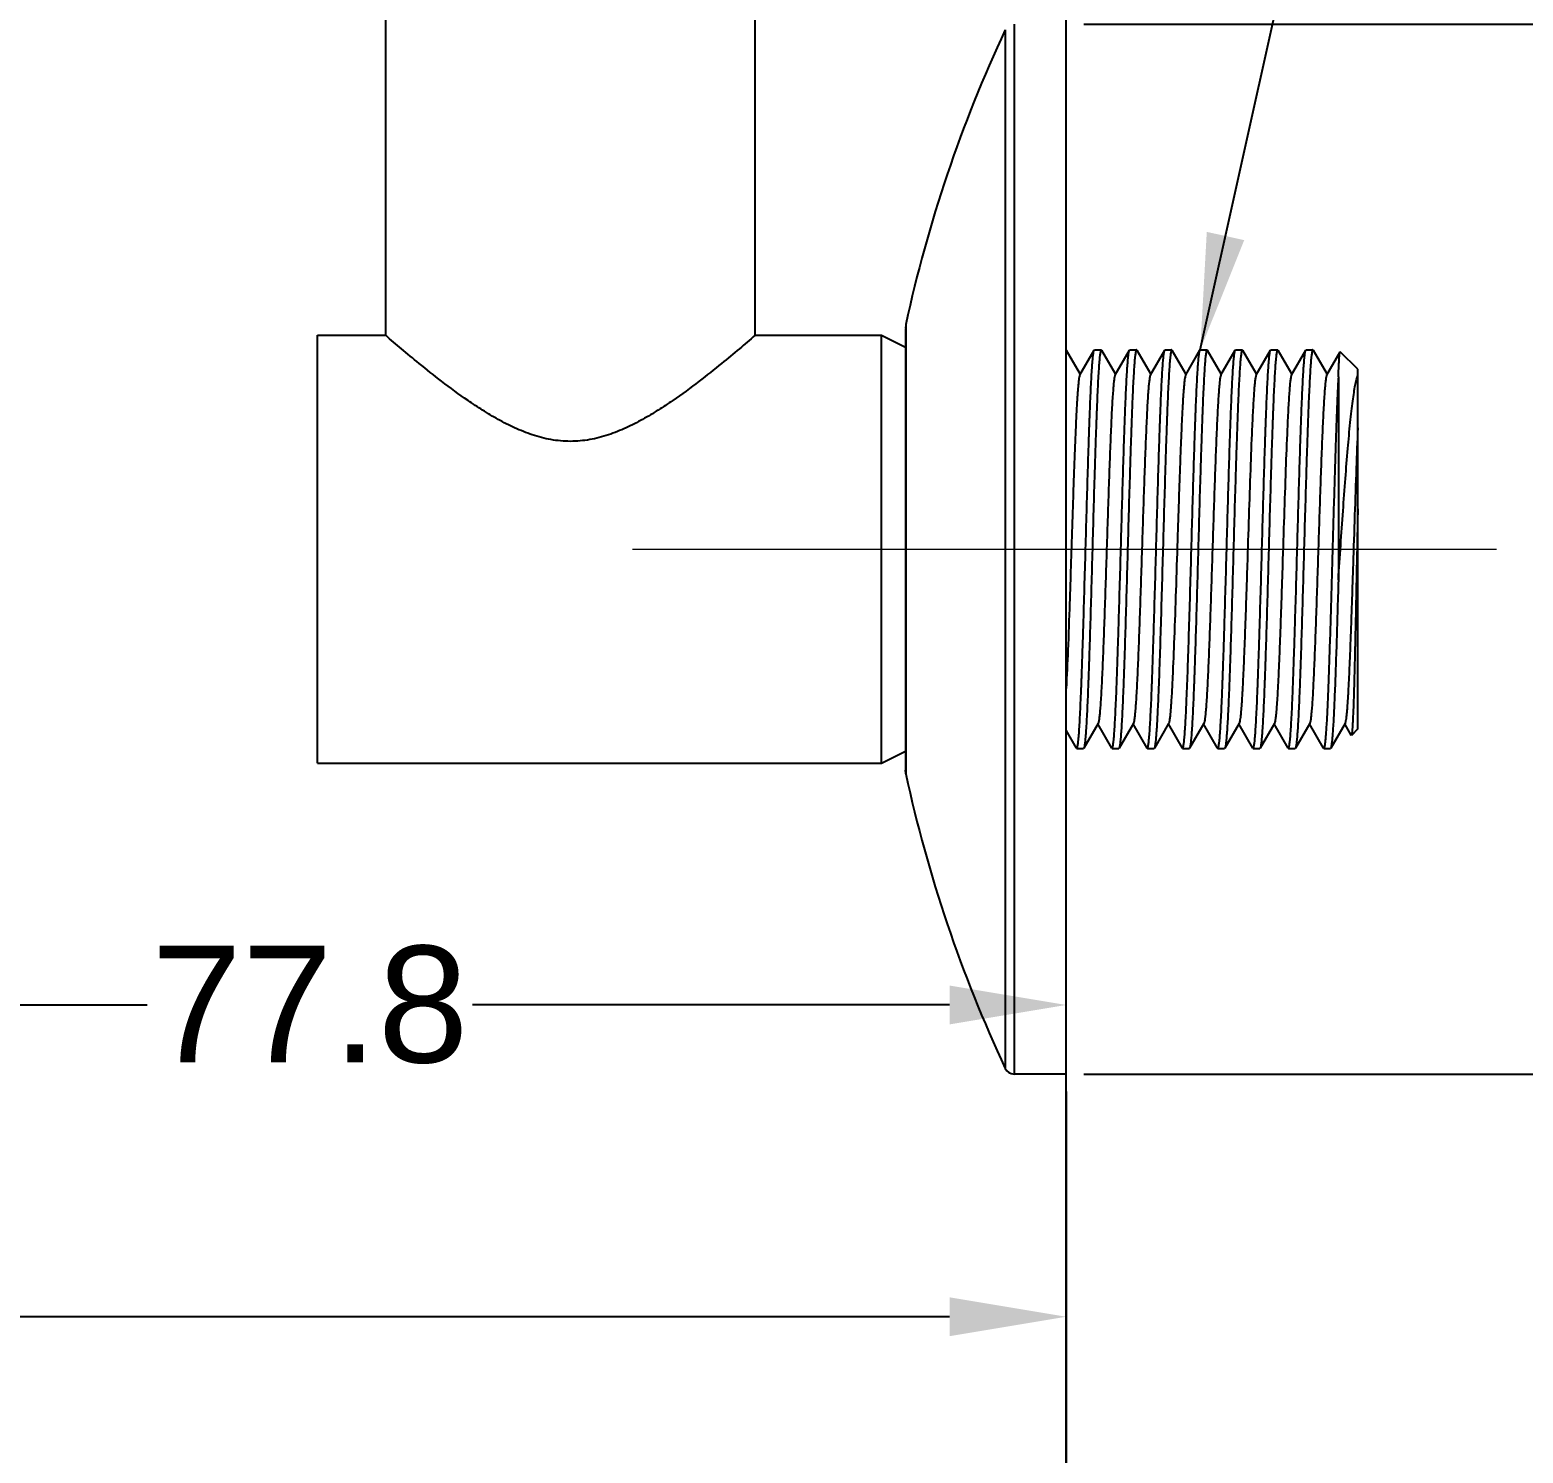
# Model space of a CAD drawing. Header units: millimetres. Extents: x 14295 to 15136, y 4961 to 5556.
# Drawn here: x 14999.5 to 15076.3, y 5077.2 to 5150.4 of the extents above; entities that cross this region are included whole.
import ezdxf

# ---------------------------------------------------------------- set-up
doc = ezdxf.new("R2010")
doc.units = ezdxf.units.MM
doc.linetypes.add('CENTERX2', pattern=[101.6, 63.5, -12.7, 12.7, -12.7])
doc.layers.add('CENTER', color=1, linetype='CENTERX2', lineweight=15)
doc.layers.add('DIM', color=3, linetype='Continuous', lineweight=9)
doc.layers.add('벽', color=2, linetype='Continuous')
doc.styles.get("Standard").update_dxf_attribs({"font": 'arial.ttf'})
doc.dimstyles.new('겸용-샤워욕조용1', dxfattribs={"dimscale": 0.6, "dimtxt": 10, "dimasz": 10, "dimexe": 1.5, "dimexo": 1.5, "dimgap": 1, "dimtad": 0, "dimtih": 1, "dimtoh": 1, "dimdec": 1, "dimdsep": 46, "dimtxsty": 'Standard', "dimcen": 2.5, "dimclrd": 5, "dimclre": 5, "dimclrt": 5, "dimadec": 1, "dimazin": 2, "dimtfac": 1, "dimtdec": 1, "dimtmove": 0, "dimatfit": 3, "dimfxl": 1.25, "dimarcsym": 0})

# ---------------------------------------------------------------- blocks, each defined once
blk = doc.blocks.new('*D0')
at = {"layer": 'Defpoints', "color": 0, "transparency": 16777216}
for p in [(15052.81, 5150.67), (15052.81, 5096.67), (15086.783, 5096.67)]:
    blk.add_point(p, dxfattribs=at)
at = {"layer": 'DIM', "color": 5, "lineweight": -2, "transparency": 16777216}
for p, q in [((15053.71, 5150.67), (15087.683, 5150.67)), ((15086.783, 5144.67), (15086.783, 5127.501)), ((15086.783, 5102.67), (15086.783, 5119.839)), ((15053.71, 5096.67), (15087.683, 5096.67))]:
    blk.add_line(p, q, dxfattribs=at)
at = {"layer": 'DIM', "color": 5, "transparency": 16777216}
for points in [[(15085.783, 5144.67), (15087.783, 5144.67), (15086.783, 5150.67)], [(15085.783, 5102.67), (15087.783, 5102.67), (15086.783, 5096.67)]]:
    blk.add_solid(points, dxfattribs=at)
at = {"layer": 'DIM', "color": 5, "transparency": 16777216, "insert": (15086.783, 5123.67), "char_height": 6, "attachment_point": 5}
blk.add_mtext('%%C54', dxfattribs=at)
blk = doc.blocks.new('*D4')
at = {"layer": 'Defpoints', "color": 0, "transparency": 16777216}
for p in [(14907.01, 5106.028), (15052.81, 5096.67), (15052.81, 5084.186)]:
    blk.add_point(p, dxfattribs=at)
at = {"layer": 'DIM', "color": 5, "lineweight": -2, "transparency": 16777216}
for p, q in [((14907.01, 5105.128), (14907.01, 5083.286)), ((15052.81, 5095.77), (15052.81, 5083.286)), ((14913.01, 5084.186), (14969.463, 5084.186)), ((15046.81, 5084.186), (14990.357, 5084.186))]:
    blk.add_line(p, q, dxfattribs=at)
at = {"layer": 'DIM', "color": 5, "transparency": 16777216}
for points in [[(14913.01, 5085.186), (14913.01, 5083.186), (14907.01, 5084.186)], [(15046.81, 5085.186), (15046.81, 5083.186), (15052.81, 5084.186)]]:
    blk.add_solid(points, dxfattribs=at)
at = {"layer": 'DIM', "color": 5, "transparency": 16777216, "insert": (14979.91, 5084.186), "char_height": 6, "attachment_point": 5}
blk.add_mtext('145.8', dxfattribs=at)
blk = doc.blocks.new('*D6')
at = {"layer": 'Defpoints', "color": 0, "transparency": 16777216}
for p in [(15009.725, 5316.694), (14784.499, 5046.907), (14784.499, 5046.907)]:
    blk.add_point(p, dxfattribs=at)
at = {"layer": 'DIM', "color": 5, "lineweight": -2, "transparency": 16777216}
for p, q in [((15008.825, 5316.694), (14783.599, 5316.694)), ((14784.499, 5310.694), (14784.499, 5186.334)), ((14784.499, 5052.907), (14784.499, 5177.268))]:
    blk.add_line(p, q, dxfattribs=at)
at = {"layer": 'DIM', "color": 5, "transparency": 16777216}
for points in [[(14783.499, 5310.694), (14785.499, 5310.694), (14784.499, 5316.694)], [(14783.499, 5052.907), (14785.499, 5052.907), (14784.499, 5046.907)]]:
    blk.add_solid(points, dxfattribs=at)
at = {"layer": 'DIM', "color": 5, "transparency": 16777216, "insert": (14784.499, 5181.801), "char_height": 6, "attachment_point": 5}
blk.add_mtext('(1600)', dxfattribs=at)
blk = doc.blocks.new('*D7')
at = {"layer": 'Defpoints', "color": 0, "transparency": 16777216}
for p in [(15096.609, 5123.67), (15102.178, 5123.67), (15052.81, 5046.907)]:
    blk.add_point(p, dxfattribs=at)
at = {"layer": 'DIM', "color": 5, "lineweight": -2, "transparency": 16777216}
for p, q in [((15097.509, 5123.67), (15103.078, 5123.67)), ((15102.178, 5117.67), (15102.178, 5089.822)), ((15102.178, 5052.907), (15102.178, 5080.756)), ((15053.71, 5046.907), (15103.078, 5046.907))]:
    blk.add_line(p, q, dxfattribs=at)
at = {"layer": 'DIM', "color": 5, "transparency": 16777216}
for points in [[(15101.178, 5117.67), (15103.178, 5117.67), (15102.178, 5123.67)], [(15101.178, 5052.907), (15103.178, 5052.907), (15102.178, 5046.907)]]:
    blk.add_solid(points, dxfattribs=at)
at = {"layer": 'DIM', "color": 5, "transparency": 16777216, "insert": (15102.178, 5085.289), "char_height": 6, "attachment_point": 5}
blk.add_mtext('(400)', dxfattribs=at)
blk = doc.blocks.new('*D13')
at = {"layer": 'Defpoints', "color": 0, "transparency": 16777216}
for p in [(14859.285, 5153.701), (15052.81, 5084.186), (15052.81, 5066.553)]:
    blk.add_point(p, dxfattribs=at)
at = {"layer": 'DIM', "color": 5, "lineweight": -2, "transparency": 16777216}
for p, q in [((14859.285, 5152.801), (14859.285, 5065.653)), ((15052.81, 5083.286), (15052.81, 5065.653)), ((14865.285, 5066.553), (14945.584, 5066.553)), ((15046.81, 5066.553), (14966.511, 5066.553))]:
    blk.add_line(p, q, dxfattribs=at)
at = {"layer": 'DIM', "color": 5, "transparency": 16777216}
for points in [[(14865.285, 5067.553), (14865.285, 5065.553), (14859.285, 5066.553)], [(15046.81, 5067.553), (15046.81, 5065.553), (15052.81, 5066.553)]]:
    blk.add_solid(points, dxfattribs=at)
at = {"layer": 'DIM', "color": 5, "transparency": 16777216, "insert": (14956.047, 5066.553), "char_height": 6, "attachment_point": 5}
blk.add_mtext('193.5', dxfattribs=at)
blk = doc.blocks.new('*D15')
at = {"layer": 'Defpoints', "color": 0, "transparency": 16777216}
for p in [(14975.01, 5100.223), (15052.81, 5100.223), (15052.81, 5096.67)]:
    blk.add_point(p, dxfattribs=at)
at = {"layer": 'DIM', "color": 5, "lineweight": -2, "transparency": 16777216}
for p, q in [((15052.81, 5097.57), (15052.81, 5101.123)), ((14981.01, 5100.223), (15005.536, 5100.223)), ((15046.81, 5100.223), (15022.284, 5100.223))]:
    blk.add_line(p, q, dxfattribs=at)
at = {"layer": 'DIM', "color": 5, "transparency": 16777216}
for points in [[(14981.01, 5101.223), (14981.01, 5099.223), (14975.01, 5100.223)], [(15046.81, 5101.223), (15046.81, 5099.223), (15052.81, 5100.223)]]:
    blk.add_solid(points, dxfattribs=at)
at = {"layer": 'DIM', "color": 5, "transparency": 16777216, "insert": (15013.91, 5100.223), "char_height": 6, "attachment_point": 5}
blk.add_mtext('77.8', dxfattribs=at)

msp = doc.modelspace()

# ---------------------------------------------------------------- linework, layer by layer
at = {"linetype": 'Continuous'}
for p, q in [((15017.81, 5134.67), (15017.81, 5159.67)), ((15036.81, 5134.67), (15036.81, 5159.67)), ((15050.127, 5150.67), (15050.127, 5096.67)), ((15052.81, 5096.67), (15052.81, 5150.67)), ((15049.674, 5150.382), (15049.674, 5096.958)), ((15044.562, 5135.232), (15044.539, 5135.02)), ((15044.562, 5135.232), (15044.562, 5112.108)), ((15014.31, 5112.67), (15014.31, 5134.67)), ((15014.31, 5134.67), (15017.81, 5134.67)), ((15036.81, 5134.67), (15043.31, 5134.67)), ((15043.31, 5112.67), (15043.31, 5134.67)), ((15043.31, 5134.67), (15044.539, 5134.056)), ((15044.539, 5134.981), (15044.539, 5112.359)), ((15052.81, 5133.908), (15053.53, 5132.663)), ((15053.514, 5132.635), (15054.25, 5133.908)), ((15054.25, 5133.908), (15054.264, 5133.92)), ((15054.264, 5133.92), (15054.61, 5133.92)), ((15054.624, 5133.908), (15054.61, 5133.92)), ((15054.624, 5133.908), (15055.344, 5132.663)), ((15055.328, 5132.635), (15056.064, 5133.908)), ((15056.064, 5133.908), (15056.078, 5133.92)), ((15056.078, 5133.92), (15056.424, 5133.92)), ((15056.438, 5133.908), (15056.424, 5133.92)), ((15056.438, 5133.908), (15057.158, 5132.663)), ((15057.142, 5132.635), (15057.878, 5133.908)), ((15057.878, 5133.908), (15057.892, 5133.92)), ((15057.892, 5133.92), (15058.238, 5133.92)), ((15058.252, 5133.908), (15058.238, 5133.92)), ((15058.252, 5133.908), (15058.972, 5132.663)), ((15058.956, 5132.635), (15059.692, 5133.908)), ((15059.692, 5133.908), (15059.706, 5133.92)), ((15059.706, 5133.92), (15060.052, 5133.92)), ((15060.066, 5133.908), (15060.052, 5133.92)), ((15060.066, 5133.908), (15060.786, 5132.663)), ((15060.77, 5132.635), (15061.506, 5133.908)), ((15061.506, 5133.908), (15061.52, 5133.92)), ((15061.52, 5133.92), (15061.866, 5133.92)), ((15061.88, 5133.908), (15061.866, 5133.92)), ((15061.88, 5133.908), (15062.6, 5132.663)), ((15062.584, 5132.635), (15063.32, 5133.908)), ((15063.32, 5133.908), (15063.334, 5133.92)), ((15063.334, 5133.92), (15063.68, 5133.92)), ((15063.694, 5133.908), (15063.68, 5133.92)), ((15063.694, 5133.908), (15064.414, 5132.663)), ((15064.398, 5132.635), (15065.134, 5133.908)), ((15065.134, 5133.908), (15065.148, 5133.92)), ((15065.148, 5133.92), (15065.494, 5133.92)), ((15065.508, 5133.908), (15065.494, 5133.92)), ((15065.508, 5133.908), (15066.228, 5132.663)), ((15066.212, 5132.635), (15066.897, 5133.821)), ((15066.897, 5133.821), (15066.906, 5133.824)), ((15067.81, 5132.92), (15066.906, 5133.824)), ((15067.81, 5114.42), (15067.81, 5132.92)), ((15066.81, 5132.536), (15066.81, 5122.089)), ((15053.343, 5113.432), (15052.81, 5114.354)), ((15054.453, 5114.705), (15053.717, 5113.432)), ((15055.157, 5113.432), (15054.437, 5114.677)), ((15056.267, 5114.705), (15055.531, 5113.432)), ((15056.971, 5113.432), (15056.251, 5114.677)), ((15058.081, 5114.705), (15057.345, 5113.432)), ((15058.785, 5113.432), (15058.065, 5114.677)), ((15059.895, 5114.705), (15059.159, 5113.432)), ((15060.599, 5113.432), (15059.879, 5114.677)), ((15061.709, 5114.705), (15060.973, 5113.432)), ((15062.413, 5113.432), (15061.693, 5114.677)), ((15063.523, 5114.705), (15062.787, 5113.432)), ((15064.227, 5113.432), (15063.507, 5114.677)), ((15065.337, 5114.705), (15064.601, 5113.432)), ((15066.041, 5113.432), (15065.321, 5114.677)), ((15067.151, 5114.705), (15066.415, 5113.432)), ((15067.472, 5114.095), (15067.135, 5114.677)), ((15067.81, 5114.42), (15067.481, 5114.091)), ((15067.481, 5114.091), (15067.472, 5114.095)), ((15043.31, 5112.67), (15044.539, 5113.285)), ((15053.343, 5113.432), (15053.357, 5113.42)), ((15053.357, 5113.42), (15053.703, 5113.42)), ((15053.717, 5113.432), (15053.703, 5113.42)), ((15055.157, 5113.432), (15055.171, 5113.42)), ((15055.171, 5113.42), (15055.517, 5113.42)), ((15055.531, 5113.432), (15055.517, 5113.42)), ((15056.971, 5113.432), (15056.985, 5113.42)), ((15056.985, 5113.42), (15057.331, 5113.42)), ((15057.345, 5113.432), (15057.331, 5113.42)), ((15058.785, 5113.432), (15058.799, 5113.42)), ((15058.799, 5113.42), (15059.145, 5113.42)), ((15059.159, 5113.432), (15059.145, 5113.42)), ((15060.599, 5113.432), (15060.613, 5113.42)), ((15060.613, 5113.42), (15060.959, 5113.42)), ((15060.973, 5113.432), (15060.959, 5113.42)), ((15062.413, 5113.432), (15062.427, 5113.42)), ((15062.427, 5113.42), (15062.773, 5113.42)), ((15062.787, 5113.432), (15062.773, 5113.42)), ((15064.227, 5113.432), (15064.241, 5113.42)), ((15064.241, 5113.42), (15064.587, 5113.42)), ((15064.601, 5113.432), (15064.587, 5113.42)), ((15066.055, 5113.42), (15066.041, 5113.432)), ((15066.055, 5113.42), (15066.401, 5113.42)), ((15066.415, 5113.432), (15066.401, 5113.42)), ((15014.31, 5112.67), (15043.31, 5112.67)), ((15044.562, 5112.108), (15044.539, 5112.32)), ((15052.81, 5096.67), (15050.127, 5096.67))]:
    msp.add_line(p, q, dxfattribs=at)
for centre, radius, start, end in [((15114.539, 5120.055), 71.604, 154.94174, 167.76269), ((15114.539, 5127.285), 71.604, 192.23731, 205.05826), ((15050.127, 5097.17), 0.5, 205.05826, 270)]:
    msp.add_arc(centre, radius, start, end, dxfattribs=at)
for points, knots in [([(15036.81, 5134.67), (15036.542, 5134.439), (15035.973, 5133.953), (15035.018, 5133.16), (15033.885, 5132.259), (15032.795, 5131.457), (15031.82, 5130.81), (15031.025, 5130.333), (15030.177, 5129.897), (15029.272, 5129.53), (15028.473, 5129.32), (15027.812, 5129.231), (15027.31, 5129.208), (15026.808, 5129.231), (15026.147, 5129.32), (15025.348, 5129.53), (15024.443, 5129.897), (15023.595, 5130.333), (15022.8, 5130.81), (15021.825, 5131.457), (15020.735, 5132.259), (15019.601, 5133.16), (15018.647, 5133.953), (15018.078, 5134.439), (15017.81, 5134.67)], [0, 0, 0, 0, 0.04753, 0.100639, 0.166818, 0.242187, 0.282434, 0.324038, 0.366795, 0.410524, 0.455017, 0.477477, 0.5, 0.522523, 0.544983, 0.589476, 0.633206, 0.675963, 0.717566, 0.757813, 0.833182, 0.899361, 0.95247, 1, 1, 1, 1]), ([(15053.81, 5123.67), (15053.828, 5124.316), (15053.864, 5125.585), (15053.918, 5127.431), (15053.964, 5128.896), (15054.001, 5129.983), (15054.029, 5130.718), (15054.056, 5131.389), (15054.083, 5131.99), (15054.11, 5132.516), (15054.137, 5132.962), (15054.161, 5133.282), (15054.18, 5133.495), (15054.193, 5133.621), (15054.207, 5133.726), (15054.22, 5133.807), (15054.233, 5133.866), (15054.243, 5133.897), (15054.25, 5133.908)], [0, 0, 0, 0, 0.189142, 0.371451, 0.540374, 0.617885, 0.689815, 0.755519, 0.814399, 0.865927, 0.909643, 0.945155, 0.959738, 0.972162, 0.982403, 0.99045, 0.996304, 1, 1, 1, 1]), ([(15054.61, 5133.92), (15054.604, 5133.92), (15054.595, 5133.908), (15054.588, 5133.891), (15054.577, 5133.858), (15054.566, 5133.802), (15054.552, 5133.715), (15054.538, 5133.605), (15054.518, 5133.411), (15054.494, 5133.11), (15054.466, 5132.681), (15054.438, 5132.165), (15054.41, 5131.568), (15054.382, 5130.895), (15054.354, 5130.152), (15054.326, 5129.346), (15054.298, 5128.486), (15054.259, 5127.255), (15054.212, 5125.644), (15054.175, 5124.337), (15054.157, 5123.67)], [0, 0, 0, 0, 0.001831, 0.003485, 0.005699, 0.011855, 0.020344, 0.031165, 0.044305, 0.077414, 0.119381, 0.169804, 0.228211, 0.294037, 0.366652, 0.445356, 0.529396, 0.617968, 0.805239, 1, 1, 1, 1]), ([(15055.624, 5123.67), (15055.642, 5124.316), (15055.678, 5125.585), (15055.732, 5127.431), (15055.778, 5128.896), (15055.815, 5129.983), (15055.843, 5130.718), (15055.87, 5131.389), (15055.897, 5131.99), (15055.924, 5132.516), (15055.951, 5132.962), (15055.975, 5133.282), (15055.994, 5133.495), (15056.007, 5133.621), (15056.021, 5133.726), (15056.034, 5133.807), (15056.047, 5133.866), (15056.057, 5133.897), (15056.064, 5133.908)], [0, 0, 0, 0, 0.189142, 0.371454, 0.540379, 0.617889, 0.689819, 0.755522, 0.814402, 0.86593, 0.909646, 0.945157, 0.959739, 0.972164, 0.982404, 0.990451, 0.996304, 1, 1, 1, 1]), ([(15056.424, 5133.92), (15056.418, 5133.92), (15056.409, 5133.908), (15056.402, 5133.891), (15056.391, 5133.858), (15056.38, 5133.802), (15056.366, 5133.715), (15056.352, 5133.605), (15056.332, 5133.411), (15056.308, 5133.11), (15056.28, 5132.681), (15056.252, 5132.165), (15056.224, 5131.568), (15056.196, 5130.895), (15056.168, 5130.152), (15056.14, 5129.346), (15056.112, 5128.486), (15056.073, 5127.255), (15056.026, 5125.644), (15055.989, 5124.337), (15055.971, 5123.67)], [0, 0, 0, 0, 0.001832, 0.003485, 0.005699, 0.011856, 0.020345, 0.031166, 0.044305, 0.077415, 0.119381, 0.169804, 0.22821, 0.294035, 0.366648, 0.445352, 0.529393, 0.617966, 0.805239, 1, 1, 1, 1]), ([(15057.438, 5123.67), (15057.456, 5124.316), (15057.492, 5125.585), (15057.546, 5127.431), (15057.592, 5128.896), (15057.629, 5129.983), (15057.657, 5130.718), (15057.684, 5131.389), (15057.711, 5131.99), (15057.738, 5132.516), (15057.765, 5132.962), (15057.789, 5133.282), (15057.808, 5133.495), (15057.821, 5133.621), (15057.835, 5133.726), (15057.848, 5133.807), (15057.861, 5133.866), (15057.871, 5133.897), (15057.878, 5133.908)], [0, 0, 0, 0, 0.189143, 0.371457, 0.540385, 0.617895, 0.689823, 0.755525, 0.814404, 0.865932, 0.909647, 0.945158, 0.95974, 0.972164, 0.982405, 0.990451, 0.996304, 1, 1, 1, 1]), ([(15058.238, 5133.92), (15058.232, 5133.92), (15058.223, 5133.908), (15058.216, 5133.891), (15058.205, 5133.858), (15058.194, 5133.802), (15058.18, 5133.715), (15058.166, 5133.605), (15058.146, 5133.411), (15058.122, 5133.11), (15058.094, 5132.681), (15058.066, 5132.166), (15058.038, 5131.568), (15058.01, 5130.895), (15057.982, 5130.152), (15057.954, 5129.347), (15057.926, 5128.487), (15057.887, 5127.255), (15057.84, 5125.644), (15057.803, 5124.337), (15057.785, 5123.67)], [0, 0, 0, 0, 0.001829, 0.003482, 0.005694, 0.011848, 0.020334, 0.031153, 0.04429, 0.077396, 0.11936, 0.169781, 0.228185, 0.294009, 0.366622, 0.445328, 0.529371, 0.617948, 0.805229, 1, 1, 1, 1]), ([(15059.252, 5123.67), (15059.27, 5124.316), (15059.306, 5125.585), (15059.36, 5127.431), (15059.406, 5128.896), (15059.443, 5129.983), (15059.471, 5130.718), (15059.498, 5131.389), (15059.525, 5131.99), (15059.552, 5132.516), (15059.579, 5132.962), (15059.603, 5133.282), (15059.622, 5133.495), (15059.635, 5133.621), (15059.649, 5133.726), (15059.662, 5133.807), (15059.675, 5133.866), (15059.685, 5133.897), (15059.692, 5133.908)], [0, 0, 0, 0, 0.189144, 0.371459, 0.540387, 0.617897, 0.689825, 0.755525, 0.814404, 0.865931, 0.909646, 0.945157, 0.95974, 0.972164, 0.982404, 0.990451, 0.996304, 1, 1, 1, 1]), ([(15060.052, 5133.92), (15060.046, 5133.92), (15060.037, 5133.908), (15060.03, 5133.891), (15060.019, 5133.858), (15060.008, 5133.802), (15059.994, 5133.716), (15059.98, 5133.605), (15059.96, 5133.411), (15059.936, 5133.11), (15059.908, 5132.681), (15059.88, 5132.166), (15059.852, 5131.569), (15059.824, 5130.895), (15059.796, 5130.152), (15059.768, 5129.347), (15059.74, 5128.487), (15059.701, 5127.255), (15059.654, 5125.644), (15059.617, 5124.337), (15059.599, 5123.67)], [0, 0, 0, 0, 0.001827, 0.003477, 0.005687, 0.011838, 0.020322, 0.031137, 0.044272, 0.077374, 0.119335, 0.169754, 0.228157, 0.29398, 0.366596, 0.445305, 0.529352, 0.617932, 0.805221, 1, 1, 1, 1]), ([(15061.066, 5123.67), (15061.084, 5124.316), (15061.12, 5125.585), (15061.174, 5127.431), (15061.22, 5128.896), (15061.257, 5129.983), (15061.285, 5130.718), (15061.312, 5131.389), (15061.339, 5131.99), (15061.366, 5132.516), (15061.393, 5132.962), (15061.417, 5133.282), (15061.436, 5133.495), (15061.449, 5133.621), (15061.463, 5133.726), (15061.476, 5133.807), (15061.489, 5133.866), (15061.499, 5133.897), (15061.506, 5133.908)], [0, 0, 0, 0, 0.189142, 0.371455, 0.540383, 0.617895, 0.689823, 0.755524, 0.814402, 0.865928, 0.909644, 0.945156, 0.959739, 0.972163, 0.982404, 0.990451, 0.996304, 1, 1, 1, 1]), ([(15061.866, 5133.92), (15061.86, 5133.92), (15061.851, 5133.908), (15061.844, 5133.891), (15061.833, 5133.858), (15061.822, 5133.802), (15061.808, 5133.715), (15061.794, 5133.605), (15061.774, 5133.411), (15061.75, 5133.11), (15061.722, 5132.681), (15061.694, 5132.166), (15061.666, 5131.568), (15061.638, 5130.895), (15061.61, 5130.152), (15061.582, 5129.347), (15061.554, 5128.487), (15061.515, 5127.255), (15061.468, 5125.644), (15061.431, 5124.337), (15061.413, 5123.67)], [0, 0, 0, 0, 0.001827, 0.003478, 0.005688, 0.011839, 0.020324, 0.03114, 0.044275, 0.077379, 0.119339, 0.169759, 0.228162, 0.293987, 0.366604, 0.445313, 0.529359, 0.617939, 0.805223, 1, 1, 1, 1]), ([(15062.88, 5123.67), (15062.898, 5124.316), (15062.934, 5125.585), (15062.988, 5127.431), (15063.034, 5128.896), (15063.071, 5129.983), (15063.099, 5130.718), (15063.126, 5131.389), (15063.153, 5131.99), (15063.18, 5132.516), (15063.207, 5132.962), (15063.231, 5133.282), (15063.25, 5133.495), (15063.263, 5133.621), (15063.277, 5133.726), (15063.29, 5133.807), (15063.303, 5133.866), (15063.313, 5133.897), (15063.32, 5133.908)], [0, 0, 0, 0, 0.189142, 0.371451, 0.540379, 0.617891, 0.68982, 0.755522, 0.814401, 0.865928, 0.909643, 0.945155, 0.959738, 0.972162, 0.982404, 0.990451, 0.996304, 1, 1, 1, 1]), ([(15063.68, 5133.92), (15063.674, 5133.92), (15063.665, 5133.908), (15063.658, 5133.891), (15063.647, 5133.858), (15063.636, 5133.802), (15063.622, 5133.715), (15063.608, 5133.605), (15063.588, 5133.411), (15063.564, 5133.11), (15063.536, 5132.681), (15063.508, 5132.165), (15063.48, 5131.568), (15063.452, 5130.895), (15063.424, 5130.152), (15063.396, 5129.347), (15063.368, 5128.486), (15063.329, 5127.255), (15063.282, 5125.644), (15063.245, 5124.337), (15063.227, 5123.67)], [0, 0, 0, 0, 0.001829, 0.003481, 0.005693, 0.011848, 0.020335, 0.031154, 0.044291, 0.077398, 0.119361, 0.169783, 0.228188, 0.294014, 0.36663, 0.445338, 0.529381, 0.617956, 0.805231, 1, 1, 1, 1]), ([(15064.694, 5123.67), (15064.712, 5124.316), (15064.748, 5125.585), (15064.802, 5127.431), (15064.848, 5128.896), (15064.885, 5129.983), (15064.913, 5130.718), (15064.94, 5131.389), (15064.967, 5131.99), (15064.994, 5132.516), (15065.021, 5132.962), (15065.045, 5133.282), (15065.064, 5133.495), (15065.077, 5133.621), (15065.091, 5133.726), (15065.104, 5133.807), (15065.117, 5133.866), (15065.127, 5133.897), (15065.134, 5133.908)], [0, 0, 0, 0, 0.189142, 0.37145, 0.540375, 0.617887, 0.689817, 0.75552, 0.8144, 0.865927, 0.909643, 0.945154, 0.959738, 0.972162, 0.982403, 0.99045, 0.996304, 1, 1, 1, 1]), ([(15065.494, 5133.92), (15065.488, 5133.92), (15065.479, 5133.908), (15065.472, 5133.891), (15065.461, 5133.858), (15065.45, 5133.802), (15065.436, 5133.715), (15065.422, 5133.605), (15065.402, 5133.411), (15065.378, 5133.11), (15065.35, 5132.681), (15065.322, 5132.165), (15065.294, 5131.568), (15065.266, 5130.895), (15065.238, 5130.152), (15065.21, 5129.346), (15065.182, 5128.486), (15065.143, 5127.255), (15065.096, 5125.644), (15065.059, 5124.337), (15065.041, 5123.67)], [0, 0, 0, 0, 0.001829, 0.003481, 0.005693, 0.011848, 0.020334, 0.031153, 0.044291, 0.077397, 0.119361, 0.169783, 0.22819, 0.294016, 0.366632, 0.445339, 0.529382, 0.617955, 0.805231, 1, 1, 1, 1]), ([(15066.81, 5132.536), (15066.813, 5132.629), (15066.82, 5132.805), (15066.831, 5133.052), (15066.842, 5133.265), (15066.852, 5133.445), (15066.863, 5133.589), (15066.872, 5133.688), (15066.88, 5133.748), (15066.885, 5133.781), (15066.891, 5133.804), (15066.895, 5133.816), (15066.897, 5133.821)], [0, 0, 0, 0, 0.217071, 0.409107, 0.575249, 0.714795, 0.82731, 0.912411, 0.94461, 0.969902, 0.988319, 1, 1, 1, 1]), ([(15053.514, 5132.635), (15053.509, 5132.627), (15053.501, 5132.606), (15053.485, 5132.546), (15053.466, 5132.439), (15053.445, 5132.273), (15053.424, 5132.056), (15053.402, 5131.791), (15053.38, 5131.479), (15053.359, 5131.122), (15053.328, 5130.561), (15053.291, 5129.765), (15053.248, 5128.707), (15053.204, 5127.533), (15053.161, 5126.27), (15053.117, 5124.946), (15053.074, 5123.593), (15053.03, 5122.241), (15052.974, 5120.532), (15052.907, 5118.626), (15052.845, 5117.162), (15052.81, 5116.51)], [0, 0, 0, 0, 0.001722, 0.004202, 0.011492, 0.021903, 0.035389, 0.051884, 0.071293, 0.093508, 0.118402, 0.175637, 0.241679, 0.315001, 0.393908, 0.476574, 0.561084, 0.645482, 0.727814, 0.878748, 1, 1, 1, 1]), ([(15055.328, 5132.635), (15055.322, 5132.625), (15055.312, 5132.596), (15055.299, 5132.542), (15055.285, 5132.468), (15055.266, 5132.331), (15055.242, 5132.111), (15055.216, 5131.791), (15055.189, 5131.398), (15055.162, 5130.936), (15055.135, 5130.409), (15055.108, 5129.822), (15055.081, 5129.179), (15055.044, 5128.23), (15054.998, 5126.951), (15054.944, 5125.341), (15054.89, 5123.67), (15054.837, 5122), (15054.783, 5120.389), (15054.737, 5119.111), (15054.7, 5118.161), (15054.673, 5117.519), (15054.646, 5116.931), (15054.619, 5116.404), (15054.592, 5115.942), (15054.565, 5115.549), (15054.538, 5115.229), (15054.515, 5115.01), (15054.496, 5114.872), (15054.482, 5114.799), (15054.469, 5114.745), (15054.459, 5114.716), (15054.453, 5114.705)], [0, 0, 0, 0, 0.002023, 0.005107, 0.009275, 0.014527, 0.028249, 0.046176, 0.068154, 0.09399, 0.123458, 0.156291, 0.192202, 0.230865, 0.315051, 0.405843, 0.5, 0.594156, 0.684948, 0.769134, 0.807798, 0.843707, 0.876542, 0.906009, 0.931845, 0.953824, 0.971749, 0.985473, 0.990724, 0.994891, 0.997977, 1, 1, 1, 1]), ([(15057.142, 5132.635), (15057.136, 5132.625), (15057.126, 5132.596), (15057.113, 5132.542), (15057.099, 5132.468), (15057.08, 5132.331), (15057.056, 5132.111), (15057.03, 5131.791), (15057.003, 5131.398), (15056.976, 5130.936), (15056.949, 5130.409), (15056.922, 5129.822), (15056.895, 5129.179), (15056.858, 5128.23), (15056.812, 5126.951), (15056.758, 5125.341), (15056.704, 5123.67), (15056.651, 5122), (15056.597, 5120.389), (15056.551, 5119.111), (15056.514, 5118.161), (15056.487, 5117.519), (15056.46, 5116.931), (15056.433, 5116.404), (15056.406, 5115.942), (15056.379, 5115.549), (15056.352, 5115.229), (15056.329, 5115.01), (15056.31, 5114.872), (15056.296, 5114.799), (15056.283, 5114.745), (15056.273, 5114.716), (15056.267, 5114.705)], [0, 0, 0, 0, 0.002024, 0.005109, 0.009276, 0.014527, 0.028251, 0.046177, 0.068155, 0.093992, 0.123458, 0.156293, 0.192202, 0.230866, 0.315052, 0.405844, 0.500001, 0.594157, 0.684949, 0.769135, 0.807798, 0.843708, 0.876543, 0.906009, 0.931846, 0.953823, 0.971751, 0.985473, 0.990725, 0.994893, 0.997977, 1, 1, 1, 1]), ([(15058.956, 5132.635), (15058.951, 5132.628), (15058.944, 5132.608), (15058.928, 5132.552), (15058.91, 5132.452), (15058.89, 5132.296), (15058.869, 5132.095), (15058.849, 5131.849), (15058.828, 5131.559), (15058.807, 5131.227), (15058.777, 5130.705), (15058.742, 5129.962), (15058.7, 5128.974), (15058.659, 5127.873), (15058.617, 5126.681), (15058.575, 5125.426), (15058.519, 5123.701), (15058.452, 5121.59), (15058.371, 5119.234), (15058.312, 5117.747), (15058.28, 5117.068)], [0, 0, 0, 0, 0.001697, 0.004117, 0.011185, 0.021233, 0.034225, 0.050104, 0.068783, 0.090171, 0.114152, 0.169374, 0.233276, 0.304497, 0.381517, 0.462694, 0.546294, 0.713608, 0.869247, 1, 1, 1, 1]), ([(15060.77, 5132.635), (15060.764, 5132.625), (15060.754, 5132.596), (15060.741, 5132.542), (15060.727, 5132.468), (15060.708, 5132.331), (15060.684, 5132.111), (15060.658, 5131.791), (15060.631, 5131.398), (15060.604, 5130.936), (15060.577, 5130.409), (15060.55, 5129.822), (15060.523, 5129.179), (15060.486, 5128.23), (15060.44, 5126.951), (15060.386, 5125.341), (15060.332, 5123.67), (15060.279, 5122), (15060.225, 5120.389), (15060.179, 5119.111), (15060.142, 5118.161), (15060.115, 5117.519), (15060.088, 5116.931), (15060.061, 5116.404), (15060.034, 5115.942), (15060.007, 5115.549), (15059.98, 5115.229), (15059.957, 5115.01), (15059.938, 5114.872), (15059.924, 5114.799), (15059.911, 5114.745), (15059.901, 5114.716), (15059.895, 5114.705)], [0, 0, 0, 0, 0.002023, 0.005109, 0.009276, 0.014527, 0.028251, 0.046176, 0.068155, 0.093991, 0.123458, 0.156292, 0.192202, 0.230866, 0.315052, 0.405844, 0.5, 0.594157, 0.684949, 0.769135, 0.807798, 0.843709, 0.876542, 0.90601, 0.931846, 0.953824, 0.97175, 0.985473, 0.990724, 0.994893, 0.997977, 1, 1, 1, 1]), ([(15062.584, 5132.635), (15062.578, 5132.625), (15062.568, 5132.596), (15062.555, 5132.542), (15062.541, 5132.468), (15062.522, 5132.331), (15062.498, 5132.111), (15062.472, 5131.791), (15062.445, 5131.398), (15062.418, 5130.936), (15062.391, 5130.409), (15062.342, 5129.345), (15062.277, 5127.655), (15062.199, 5125.316), (15062.133, 5123.249), (15062.079, 5121.578), (15062.038, 5120.372), (15061.998, 5119.232), (15061.957, 5118.182), (15061.917, 5117.242), (15061.882, 5116.536), (15061.854, 5116.041), (15061.833, 5115.727), (15061.813, 5115.452), (15061.793, 5115.218), (15061.773, 5115.028), (15061.753, 5114.88), (15061.736, 5114.785), (15061.721, 5114.732), (15061.713, 5114.712), (15061.709, 5114.705)], [0, 0, 0, 0, 0.002024, 0.005108, 0.009275, 0.014527, 0.02825, 0.046177, 0.068154, 0.093991, 0.123457, 0.156292, 0.271937, 0.405843, 0.547289, 0.617298, 0.684948, 0.748876, 0.807797, 0.860527, 0.906007, 0.925739, 0.943328, 0.95869, 0.971749, 0.982442, 0.990724, 0.996566, 0.998578, 1, 1, 1, 1]), ([(15064.398, 5132.635), (15064.392, 5132.625), (15064.382, 5132.596), (15064.369, 5132.542), (15064.355, 5132.468), (15064.336, 5132.331), (15064.312, 5132.111), (15064.286, 5131.791), (15064.259, 5131.398), (15064.232, 5130.936), (15064.205, 5130.409), (15064.156, 5129.345), (15064.091, 5127.655), (15064.013, 5125.316), (15063.947, 5123.249), (15063.893, 5121.578), (15063.852, 5120.372), (15063.812, 5119.232), (15063.771, 5118.182), (15063.731, 5117.242), (15063.696, 5116.536), (15063.668, 5116.041), (15063.647, 5115.727), (15063.627, 5115.452), (15063.607, 5115.218), (15063.587, 5115.028), (15063.567, 5114.88), (15063.55, 5114.785), (15063.535, 5114.732), (15063.527, 5114.712), (15063.523, 5114.705)], [0, 0, 0, 0, 0.002023, 0.005108, 0.009276, 0.014527, 0.02825, 0.046176, 0.068154, 0.09399, 0.123458, 0.156291, 0.271937, 0.405843, 0.547289, 0.617299, 0.684948, 0.748876, 0.807797, 0.860528, 0.906008, 0.925738, 0.943329, 0.958691, 0.971749, 0.982443, 0.990723, 0.996567, 0.998579, 1, 1, 1, 1]), ([(15066.212, 5132.635), (15066.206, 5132.625), (15066.196, 5132.596), (15066.183, 5132.542), (15066.169, 5132.468), (15066.15, 5132.331), (15066.126, 5132.111), (15066.1, 5131.791), (15066.073, 5131.398), (15066.046, 5130.936), (15066.019, 5130.409), (15065.992, 5129.822), (15065.965, 5129.179), (15065.928, 5128.23), (15065.882, 5126.951), (15065.828, 5125.341), (15065.774, 5123.67), (15065.721, 5122), (15065.667, 5120.389), (15065.621, 5119.111), (15065.584, 5118.161), (15065.557, 5117.519), (15065.53, 5116.931), (15065.503, 5116.404), (15065.476, 5115.942), (15065.449, 5115.549), (15065.422, 5115.229), (15065.399, 5115.01), (15065.38, 5114.872), (15065.366, 5114.799), (15065.353, 5114.745), (15065.343, 5114.716), (15065.337, 5114.705)], [0, 0, 0, 0, 0.002023, 0.005108, 0.009276, 0.014527, 0.02825, 0.046176, 0.068155, 0.09399, 0.123458, 0.156292, 0.192202, 0.230865, 0.315051, 0.405844, 0.5, 0.594156, 0.684949, 0.769135, 0.807798, 0.843708, 0.876542, 0.906009, 0.931846, 0.953823, 0.971751, 0.985473, 0.990725, 0.994893, 0.997977, 1, 1, 1, 1]), ([(15066.81, 5132.536), (15066.792, 5132.217), (15066.758, 5131.51), (15066.712, 5130.354), (15066.666, 5129.02), (15066.62, 5127.543), (15066.573, 5125.962), (15066.526, 5124.321), (15066.48, 5122.662), (15066.433, 5121.03), (15066.387, 5119.469), (15066.347, 5118.231), (15066.315, 5117.306), (15066.292, 5116.674), (15066.268, 5116.088), (15066.245, 5115.553), (15066.221, 5115.072), (15066.198, 5114.649), (15066.175, 5114.285), (15066.152, 5113.985), (15066.129, 5113.749), (15066.109, 5113.593), (15066.092, 5113.502), (15066.082, 5113.463), (15066.073, 5113.44), (15066.067, 5113.428), (15066.06, 5113.42), (15066.055, 5113.42)], [0, 0, 0, 0, 0.049977, 0.110963, 0.181337, 0.259227, 0.342557, 0.429108, 0.516574, 0.602622, 0.684962, 0.761398, 0.796758, 0.829895, 0.860587, 0.888631, 0.913839, 0.936046, 0.955103, 0.970888, 0.983298, 0.992264, 0.995445, 0.99776, 0.9986, 0.999238, 1, 1, 1, 1]), ([(15066.81, 5122.089), (15066.85, 5122.685), (15066.928, 5123.867), (15067.048, 5125.607), (15067.168, 5127.263), (15067.289, 5128.78), (15067.395, 5129.934), (15067.483, 5130.748), (15067.546, 5131.264), (15067.609, 5131.709), (15067.672, 5132.079), (15067.735, 5132.371), (15067.783, 5132.537), (15067.81, 5132.605)], [0, 0, 0, 0, 0.169338, 0.336045, 0.49483, 0.640446, 0.767911, 0.823402, 0.872704, 0.915362, 0.950985, 0.979264, 1, 1, 1, 1]), ([(15067.81, 5129.903), (15067.779, 5129.213), (15067.722, 5127.72), (15067.643, 5125.377), (15067.577, 5123.304), (15067.522, 5121.626), (15067.482, 5120.412), (15067.441, 5119.265), (15067.4, 5118.207), (15067.36, 5117.261), (15067.325, 5116.55), (15067.296, 5116.051), (15067.276, 5115.734), (15067.256, 5115.457), (15067.235, 5115.222), (15067.215, 5115.03), (15067.195, 5114.882), (15067.178, 5114.786), (15067.163, 5114.732), (15067.155, 5114.712), (15067.151, 5114.705)], [0, 0, 0, 0, 0.136202, 0.294491, 0.462096, 0.545161, 0.625479, 0.701421, 0.771447, 0.834137, 0.888223, 0.911689, 0.932612, 0.950883, 0.966416, 0.979133, 0.98898, 0.995926, 0.998314, 1, 1, 1, 1]), ([(15067.81, 5125.737), (15067.806, 5125.567), (15067.793, 5124.879), (15067.779, 5124.19), (15067.769, 5123.672)], [0, 0, 0, 0, 0.246631, 1, 1, 1, 1]), ([(15053.357, 5113.42), (15053.363, 5113.42), (15053.372, 5113.432), (15053.379, 5113.449), (15053.389, 5113.483), (15053.401, 5113.539), (15053.415, 5113.625), (15053.429, 5113.735), (15053.449, 5113.93), (15053.473, 5114.231), (15053.501, 5114.659), (15053.529, 5115.175), (15053.557, 5115.772), (15053.585, 5116.446), (15053.613, 5117.189), (15053.641, 5117.994), (15053.669, 5118.854), (15053.708, 5120.086), (15053.755, 5121.696), (15053.791, 5123.004), (15053.81, 5123.67)], [0, 0, 0, 0, 0.001829, 0.003481, 0.005693, 0.011848, 0.020335, 0.031154, 0.044291, 0.077398, 0.119361, 0.169783, 0.228189, 0.294015, 0.366631, 0.445339, 0.529382, 0.617956, 0.805231, 1, 1, 1, 1]), ([(15054.157, 5123.67), (15054.138, 5123.024), (15054.103, 5121.755), (15054.049, 5119.909), (15054.003, 5118.445), (15053.965, 5117.357), (15053.938, 5116.622), (15053.911, 5115.951), (15053.884, 5115.35), (15053.857, 5114.824), (15053.83, 5114.378), (15053.806, 5114.058), (15053.787, 5113.846), (15053.773, 5113.719), (15053.76, 5113.615), (15053.747, 5113.533), (15053.734, 5113.475), (15053.724, 5113.443), (15053.717, 5113.432)], [0, 0, 0, 0, 0.189142, 0.37145, 0.540377, 0.617889, 0.689819, 0.755521, 0.814401, 0.865927, 0.909643, 0.945154, 0.959738, 0.972162, 0.982403, 0.990451, 0.996304, 1, 1, 1, 1]), ([(15055.171, 5113.42), (15055.177, 5113.42), (15055.186, 5113.432), (15055.193, 5113.449), (15055.203, 5113.483), (15055.215, 5113.539), (15055.229, 5113.625), (15055.243, 5113.735), (15055.263, 5113.93), (15055.287, 5114.231), (15055.315, 5114.659), (15055.343, 5115.175), (15055.371, 5115.772), (15055.399, 5116.446), (15055.427, 5117.188), (15055.455, 5117.994), (15055.483, 5118.854), (15055.522, 5120.085), (15055.569, 5121.696), (15055.605, 5123.004), (15055.624, 5123.67)], [0, 0, 0, 0, 0.001829, 0.00348, 0.005691, 0.011845, 0.020331, 0.031149, 0.044286, 0.077392, 0.119354, 0.169775, 0.22818, 0.294005, 0.366621, 0.445329, 0.529374, 0.61795, 0.805228, 1, 1, 1, 1]), ([(15055.971, 5123.67), (15055.952, 5123.024), (15055.917, 5121.755), (15055.863, 5119.909), (15055.817, 5118.445), (15055.779, 5117.357), (15055.752, 5116.622), (15055.725, 5115.951), (15055.698, 5115.35), (15055.671, 5114.824), (15055.644, 5114.378), (15055.62, 5114.058), (15055.601, 5113.846), (15055.587, 5113.719), (15055.574, 5113.615), (15055.561, 5113.533), (15055.548, 5113.475), (15055.538, 5113.443), (15055.531, 5113.432)], [0, 0, 0, 0, 0.189141, 0.371453, 0.540381, 0.617893, 0.689822, 0.755523, 0.814401, 0.865928, 0.909644, 0.945155, 0.959738, 0.972163, 0.982404, 0.990451, 0.996304, 1, 1, 1, 1]), ([(15056.985, 5113.42), (15056.991, 5113.42), (15057, 5113.432), (15057.007, 5113.449), (15057.017, 5113.483), (15057.029, 5113.539), (15057.043, 5113.625), (15057.057, 5113.735), (15057.077, 5113.929), (15057.101, 5114.23), (15057.129, 5114.659), (15057.157, 5115.175), (15057.185, 5115.772), (15057.213, 5116.445), (15057.241, 5117.188), (15057.269, 5117.994), (15057.297, 5118.854), (15057.336, 5120.085), (15057.383, 5121.696), (15057.419, 5123.004), (15057.438, 5123.67)], [0, 0, 0, 0, 0.001826, 0.003477, 0.005686, 0.011837, 0.02032, 0.031135, 0.04427, 0.077372, 0.119332, 0.16975, 0.228153, 0.293977, 0.366594, 0.445303, 0.529351, 0.617932, 0.80522, 1, 1, 1, 1]), ([(15057.785, 5123.67), (15057.746, 5122.299), (15057.69, 5120.315), (15057.61, 5117.802), (15057.568, 5116.662), (15057.546, 5116.133)], [0, 0, 0, 0, 0.545866, 0.789693, 1, 1, 1, 1]), ([(15059.014, 5116.133), (15059.036, 5116.662), (15059.078, 5117.802), (15059.158, 5120.315), (15059.214, 5122.299), (15059.252, 5123.67)], [0, 0, 0, 0, 0.210307, 0.454134, 1, 1, 1, 1]), ([(15059.599, 5123.67), (15059.58, 5123.024), (15059.545, 5121.755), (15059.491, 5119.909), (15059.445, 5118.445), (15059.407, 5117.357), (15059.38, 5116.622), (15059.353, 5115.951), (15059.326, 5115.35), (15059.299, 5114.824), (15059.272, 5114.378), (15059.248, 5114.058), (15059.229, 5113.846), (15059.215, 5113.719), (15059.202, 5113.615), (15059.189, 5113.533), (15059.176, 5113.475), (15059.166, 5113.443), (15059.159, 5113.432)], [0, 0, 0, 0, 0.189144, 0.371458, 0.540386, 0.617897, 0.689824, 0.755525, 0.814404, 0.865931, 0.909646, 0.945157, 0.95974, 0.972164, 0.982405, 0.990451, 0.996304, 1, 1, 1, 1]), ([(15060.613, 5113.42), (15060.619, 5113.42), (15060.628, 5113.432), (15060.635, 5113.449), (15060.645, 5113.483), (15060.657, 5113.539), (15060.671, 5113.625), (15060.685, 5113.735), (15060.705, 5113.93), (15060.729, 5114.231), (15060.757, 5114.659), (15060.785, 5115.175), (15060.813, 5115.772), (15060.841, 5116.446), (15060.869, 5117.189), (15060.897, 5117.994), (15060.925, 5118.854), (15060.964, 5120.086), (15061.011, 5121.696), (15061.047, 5123.004), (15061.066, 5123.67)], [0, 0, 0, 0, 0.00183, 0.003483, 0.005696, 0.011851, 0.020339, 0.031158, 0.044297, 0.077404, 0.119369, 0.169791, 0.228196, 0.29402, 0.366633, 0.445338, 0.52938, 0.617955, 0.805233, 1, 1, 1, 1]), ([(15061.413, 5123.67), (15061.394, 5123.024), (15061.359, 5121.755), (15061.305, 5119.909), (15061.259, 5118.445), (15061.221, 5117.357), (15061.194, 5116.622), (15061.167, 5115.951), (15061.14, 5115.35), (15061.113, 5114.824), (15061.086, 5114.378), (15061.062, 5114.058), (15061.043, 5113.846), (15061.029, 5113.719), (15061.016, 5113.615), (15061.003, 5113.533), (15060.99, 5113.475), (15060.98, 5113.443), (15060.973, 5113.432)], [0, 0, 0, 0, 0.189143, 0.371456, 0.540382, 0.617892, 0.689822, 0.755524, 0.814404, 0.865932, 0.909647, 0.945158, 0.95974, 0.972164, 0.982405, 0.990451, 0.996304, 1, 1, 1, 1]), ([(15062.427, 5113.42), (15062.433, 5113.42), (15062.442, 5113.433), (15062.449, 5113.449), (15062.459, 5113.483), (15062.471, 5113.539), (15062.485, 5113.625), (15062.499, 5113.735), (15062.519, 5113.93), (15062.543, 5114.231), (15062.571, 5114.66), (15062.599, 5115.175), (15062.627, 5115.773), (15062.655, 5116.446), (15062.683, 5117.189), (15062.711, 5117.994), (15062.739, 5118.854), (15062.778, 5120.086), (15062.825, 5121.696), (15062.861, 5123.004), (15062.88, 5123.67)], [0, 0, 0, 0, 0.001832, 0.003486, 0.0057, 0.011858, 0.020347, 0.031169, 0.044309, 0.077419, 0.119386, 0.16981, 0.228216, 0.294042, 0.366656, 0.44536, 0.529399, 0.617971, 0.805241, 1, 1, 1, 1]), ([(15063.227, 5123.67), (15063.208, 5123.024), (15063.173, 5121.755), (15063.119, 5119.909), (15063.073, 5118.445), (15063.035, 5117.357), (15063.008, 5116.622), (15062.981, 5115.951), (15062.954, 5115.35), (15062.927, 5114.824), (15062.9, 5114.378), (15062.876, 5114.058), (15062.857, 5113.846), (15062.843, 5113.719), (15062.83, 5113.615), (15062.817, 5113.533), (15062.804, 5113.475), (15062.794, 5113.443), (15062.787, 5113.432)], [0, 0, 0, 0, 0.189142, 0.371452, 0.540375, 0.617886, 0.689816, 0.755519, 0.8144, 0.865928, 0.909644, 0.945156, 0.959738, 0.972163, 0.982404, 0.99045, 0.996304, 1, 1, 1, 1]), ([(15064.241, 5113.42), (15064.247, 5113.42), (15064.256, 5113.432), (15064.263, 5113.449), (15064.273, 5113.483), (15064.285, 5113.539), (15064.299, 5113.625), (15064.313, 5113.735), (15064.333, 5113.93), (15064.357, 5114.231), (15064.385, 5114.659), (15064.413, 5115.175), (15064.441, 5115.772), (15064.469, 5116.446), (15064.497, 5117.189), (15064.525, 5117.994), (15064.553, 5118.854), (15064.592, 5120.086), (15064.639, 5121.696), (15064.675, 5123.004), (15064.694, 5123.67)], [0, 0, 0, 0, 0.00183, 0.003482, 0.005695, 0.01185, 0.020337, 0.031157, 0.044295, 0.077402, 0.119367, 0.16979, 0.228196, 0.294023, 0.366638, 0.445345, 0.529386, 0.617959, 0.805233, 1, 1, 1, 1]), ([(15065.041, 5123.67), (15065.022, 5123.024), (15064.987, 5121.755), (15064.933, 5119.909), (15064.887, 5118.445), (15064.849, 5117.357), (15064.822, 5116.622), (15064.795, 5115.951), (15064.768, 5115.35), (15064.741, 5114.824), (15064.714, 5114.378), (15064.69, 5114.058), (15064.671, 5113.846), (15064.657, 5113.719), (15064.644, 5113.615), (15064.631, 5113.533), (15064.618, 5113.475), (15064.608, 5113.443), (15064.601, 5113.432)], [0, 0, 0, 0, 0.189142, 0.371451, 0.540375, 0.617886, 0.689817, 0.755519, 0.814401, 0.865928, 0.909644, 0.945156, 0.959739, 0.972162, 0.982404, 0.990452, 0.996305, 1, 1, 1, 1]), ([(15067.769, 5123.672), (15067.757, 5123.057), (15067.733, 5121.849), (15067.703, 5120.361), (15067.678, 5119.22), (15067.66, 5118.421), (15067.643, 5117.672), (15067.625, 5116.98), (15067.607, 5116.35), (15067.589, 5115.79), (15067.572, 5115.305), (15067.556, 5114.949), (15067.544, 5114.704), (15067.535, 5114.552), (15067.526, 5114.422), (15067.518, 5114.313), (15067.509, 5114.226), (15067.501, 5114.161), (15067.493, 5114.121), (15067.487, 5114.1), (15067.483, 5114.093), (15067.481, 5114.091)], [0, 0, 0, 0, 0.192367, 0.377931, 0.465873, 0.549444, 0.627838, 0.700308, 0.766164, 0.824791, 0.875639, 0.918242, 0.936328, 0.952217, 0.96587, 0.97726, 0.98637, 0.993184, 0.997702, 0.999116, 1, 1, 1, 1]), ([(15066.81, 5122.089), (15066.794, 5121.523), (15066.762, 5120.422), (15066.714, 5118.834), (15066.672, 5117.591), (15066.638, 5116.678), (15066.614, 5116.067), (15066.589, 5115.511), (15066.565, 5115.015), (15066.541, 5114.582), (15066.516, 5114.215), (15066.492, 5113.917), (15066.471, 5113.713), (15066.454, 5113.586), (15066.442, 5113.518), (15066.43, 5113.469), (15066.421, 5113.442), (15066.415, 5113.432)], [0, 0, 0, 0, 0.196057, 0.381094, 0.549733, 0.626345, 0.697065, 0.761374, 0.81881, 0.868952, 0.911442, 0.945977, 0.972323, 0.982371, 0.990325, 0.996188, 1, 1, 1, 1]), ([(15058.28, 5117.068), (15058.272, 5116.902), (15058.256, 5116.587), (15058.232, 5116.141), (15058.207, 5115.752), (15058.183, 5115.421), (15058.159, 5115.151), (15058.138, 5114.966), (15058.12, 5114.849), (15058.108, 5114.786), (15058.096, 5114.74), (15058.086, 5114.714), (15058.081, 5114.705)], [0, 0, 0, 0, 0.2103, 0.398646, 0.563393, 0.703386, 0.817652, 0.905431, 0.939197, 0.966176, 0.986397, 1, 1, 1, 1]), ([(15057.546, 5116.133), (15057.538, 5115.942), (15057.522, 5115.579), (15057.498, 5115.066), (15057.473, 5114.619), (15057.448, 5114.24), (15057.427, 5113.968), (15057.409, 5113.787), (15057.397, 5113.68), (15057.384, 5113.591), (15057.372, 5113.52), (15057.36, 5113.47), (15057.351, 5113.442), (15057.345, 5113.432)], [0, 0, 0, 0, 0.212166, 0.401899, 0.567533, 0.707887, 0.821955, 0.868878, 0.908936, 0.942072, 0.968267, 0.987533, 1, 1, 1, 1]), ([(15058.799, 5113.42), (15058.805, 5113.42), (15058.813, 5113.431), (15058.82, 5113.446), (15058.83, 5113.476), (15058.841, 5113.527), (15058.854, 5113.604), (15058.867, 5113.704), (15058.886, 5113.879), (15058.909, 5114.15), (15058.936, 5114.537), (15058.962, 5115.003), (15058.988, 5115.544), (15059.005, 5115.929), (15059.014, 5116.133)], [0, 0, 0, 0, 0.006377, 0.012015, 0.019533, 0.040402, 0.069155, 0.105799, 0.150304, 0.262532, 0.404924, 0.576322, 0.775333, 1, 1, 1, 1])]:
    msp.add_open_spline(points, degree=3, knots=knots, dxfattribs=at)
at = {"layer": 'CENTER'}
for p, q in [((15030.512, 5123.67), (15074.945, 5123.67)), ((15031.433, 5123.67), (15074.089, 5123.67))]:
    msp.add_line(p, q, dxfattribs=at)
at = {"layer": '벽'}
msp.add_line((15052.81, 5046.907), (15052.81, 5496.457), dxfattribs=at)

# ---------------------------------------------------------------- dimensions: what is measured, and where the dimension line sits
at = {"layer": 'DIM', "color": 1}
for base, p1, p2, text, picture, middle in [((14784.499, 5046.907), (15009.725, 5316.694), (14784.499, 5046.907), '(1600)', '*D6', (14784.499, 5181.801)), ((15086.783, 5096.67), (15052.81, 5150.67), (15052.81, 5096.67), '%%C<>', '*D0', (15086.783, 5123.67)), ((15102.178, 5123.67), (15052.81, 5046.907), (15096.609, 5123.67), '(400)', '*D7', (15102.178, 5085.289))]:
    dim = msp.add_linear_dim(base=base, p1=p1, p2=p2, angle=90, text=text, dimstyle='겸용-샤워욕조용1', dxfattribs=at)
    dim.commit()
    dim.dimension.update_dxf_attribs({"geometry": picture, "text_midpoint": middle})
for base, p1, p2, picture, middle in [((15052.81, 5066.553), (14859.285, 5153.701), (15052.81, 5084.186), '*D13', (14956.047, 5066.553)), ((15052.81, 5084.186), (14907.01, 5106.028), (15052.81, 5096.67), '*D4', (14979.91, 5084.186)), ((15052.81, 5100.223), (14975.01, 5100.223), (15052.81, 5096.67), '*D15', (15013.91, 5100.223))]:
    dim = msp.add_linear_dim(base=base, p1=p1, p2=p2, dimstyle='겸용-샤워욕조용1', dxfattribs=at)
    dim.commit()
    dim.dimension.update_dxf_attribs({"geometry": picture, "text_midpoint": middle})

# ---------------------------------------------------------------- leaders
msp.add_leader([(15059.706, 5133.92), (15071.094, 5185.275), (15102.958, 5185.275)], dimstyle='겸용-샤워욕조용1', dxfattribs=at)

doc.saveas('drawing.dxf')
